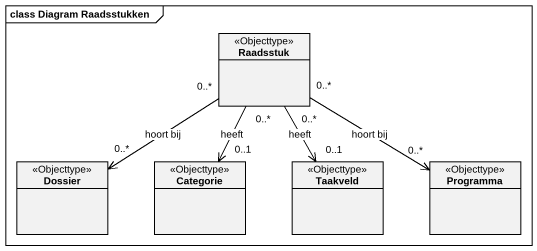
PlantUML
@startuml
mainframe class Diagram Raadsstukken
hide circle
hide empty members
class Raadsstuk <<Objecttype>>
class Dossier <<Objecttype>>
class Categorie <<Objecttype>>
class Taakveld <<Objecttype>>
class Programma <<Objecttype>>
Raadsstuk "0..*" --> "0..1" Taakveld : heeft
Raadsstuk "0..*" --> "0..*" Programma : hoort bij
Dossier "0..*" <-up- "0..*" Raadsstuk : hoort bij
Categorie "0..1" <-up- "0..*" Raadsstuk : heeft
@enduml
